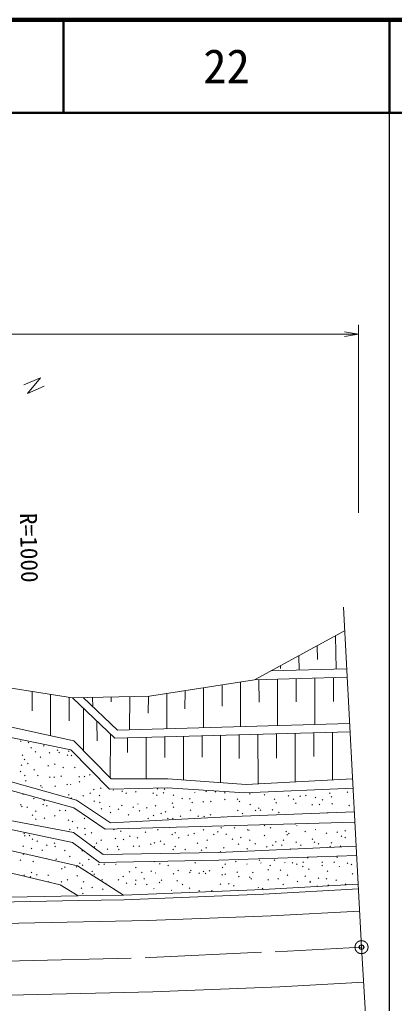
# Model space of a CAD drawing. Units: millimetres, scale not verified. Extents: x 40000 to 680000, y 20000 to 380000.
# Drawn here: x 539299 to 579500, y 274276 to 380000 of the extents above; entities that cross this region are included whole.
import ezdxf
from ezdxf.enums import TextEntityAlignment as Align

# ---------------------------------------------------------------- set-up
doc = ezdxf.new("R2010")
doc.units = ezdxf.units.MM
doc.header["$LTSCALE"] = 1000
doc.header["$PDMODE"] = 32
doc.header["$PDSIZE"] = 500
doc.linetypes.add('CHAIN', pattern=[18.5, 12, -1.5, 3.5, -1.5])
for name, color, linetype, lineweight in [('M-BMK', 2, 'CHAIN', 13), ('M-BMK-OTRS', 5, 'Continuous', 13), ('M-BMK-SRVR', 3, 'Continuous', 13), ('M-STR-HTXT', 7, 'Continuous', 13), ('M-TTL', 2, 'Continuous', 140), ('M-TTL-BAND', 7, 'Continuous', 25), ('M-TTL-LINE', 7, 'Continuous', 50), ('M-WORK', 1, 'Continuous', 13)]:
    doc.layers.add(name, color=color, linetype=linetype, lineweight=lineweight)
doc.layers.add('M-OTRS', color=6, linetype='Continuous')
doc.layers.add('M-TTL-TXT', color=7, linetype='Continuous')
doc.styles.add('ＭＳ ゴシック', font='')
doc.styles.get('ＭＳ ゴシック').set_extended_font_data('MS Gothic')

# ---------------------------------------------------------------- blocks, each defined once
blk = doc.blocks.new('open_arrow')
at = {"color": 0, "linetype": 'Continuous', "lineweight": -2}
blk.add_lwpolyline([(7.5, 1.25), (0, 0), (7.5, -1.25)], dxfattribs=at)

msp = doc.modelspace()

# ---------------------------------------------------------------- linework, layer by layer
at = {"layer": 'M-BMK'}
msp.add_lwpolyline([(475573, 277755), (539274, 278833), (553276, 279192), (566720, 279827), (575981, 280312)], dxfattribs=at)
msp.add_circle((575981, 280312), 700, dxfattribs=at)
at = {"layer": 'M-BMK-OTRS'}
for p, q in [((575981, 280312), (574032, 316846)), ((577452, 256369), (575981, 280312))]:
    msp.add_line(p, q, dxfattribs=at)
at = {"layer": 'M-BMK-SRVR'}
for p, q in [((539743, 340738), (541523, 341508)), ((541523, 341508), (540138, 339812)), ((540138, 339812), (541921, 340595))]:
    msp.add_line(p, q, dxfattribs=at)
at = {"layer": 'M-OTRS'}
msp.add_point((575981, 280312), dxfattribs=at)
at = {"layer": 'M-STR-HTXT'}
for p, q in [((575646, 326996), (575646, 347190)), ((310366, 346190), (575646, 346190))]:
    msp.add_line(p, q, dxfattribs=at)
at = {"layer": 'M-TTL'}
msp.add_line((680000, 380000), (40000, 380000), dxfattribs=at)
at = {"layer": 'M-TTL-BAND'}
msp.add_line((579000, 20000), (579000, 370000), dxfattribs=at)
at = {"layer": 'M-TTL-LINE'}
for p, q in [((543997, 380000), (543997, 370000)), ((579000, 380000), (579000, 370000)), ((40000, 370000), (680000, 370000))]:
    msp.add_line(p, q, dxfattribs=at)
at = {"layer": 'M-WORK'}
for p, q in [((573201, 313777), (573279, 310208)), ((571224, 312700), (571256, 311233)), ((569247, 311622), (569281, 310087)), ((566264, 309996), (574384, 310241)), ((567270, 310545), (567277, 310255)), ((562990, 308801), (562990, 304009)), ((564971, 309050), (564998, 306634)), ((566971, 309107), (566956, 304122)), ((568970, 309163), (568972, 306674)), ((570969, 309220), (570967, 304236)), ((572968, 309276), (572967, 306723)), ((540646, 307785), (540649, 305698)), ((557062, 307877), (557038, 305927)), ((559038, 308185), (559034, 303896)), ((561014, 308493), (561014, 306229)), ((542621, 307473), (542621, 303024)), ((544597, 307161), (544600, 304643)), ((547109, 307150), (547130, 306160)), ((549109, 307192), (549119, 306697)), ((551108, 307235), (551088, 303669)), ((553108, 307277), (553101, 305466)), ((555085, 307568), (555076, 303783)), ((546142, 305976), (546140, 301430)), ((547593, 304600), (547597, 302506)), ((539388, 302404), (539459, 302475)), ((549044, 303223), (549022, 298482)), ((550869, 302823), (550868, 301226)), ((552868, 302877), (552870, 298403)), ((554867, 302932), (554865, 300694)), ((556867, 302986), (556867, 298288)), ((558866, 303041), (558863, 300718)), ((560865, 303095), (560866, 297990)), ((562864, 303150), (562866, 300579)), ((564864, 303204), (564881, 297855)), ((566863, 303259), (566847, 300628)), ((568862, 303313), (568860, 298068)), ((570861, 303368), (570848, 300819)), ((572861, 303422), (572860, 298281)), ((540225, 302274), (540296, 302344)), ((540502, 301696), (540573, 301766)), ((540944, 301284), (541014, 301355)), ((541849, 301913), (541920, 301984)), ((543322, 301448), (543393, 301519)), ((544533, 301356), (544604, 301427)), ((539547, 300923), (539618, 300994)), ((539766, 300438), (539837, 300509)), ((541482, 300704), (541553, 300775)), ((542453, 301151), (542524, 301222)), ((543482, 301190), (543553, 301260)), ((544400, 300927), (544471, 300998)), ((544825, 300873), (544895, 300943)), ((539363, 299142), (539433, 299212)), ((539439, 299846), (539510, 299917)), ((540140, 300029), (540211, 300100)), ((540828, 299323), (540899, 299393)), ((542326, 299770), (542396, 299841)), ((543038, 299950), (543108, 300021)), ((543917, 299604), (543988, 299675)), ((545168, 299591), (545239, 299662)), ((539812, 298742), (539882, 298813)), ((539934, 298171), (540005, 298242)), ((541225, 298713), (541296, 298783)), ((542508, 298552), (542579, 298622)), ((542961, 298566), (543032, 298637)), ((543722, 298653), (543793, 298724)), ((545643, 298587), (545714, 298658)), ((546228, 298624), (546299, 298694)), ((546774, 298807), (546845, 298878)), ((541539, 297601), (541609, 297672)), ((541689, 297456), (541760, 297527)), ((543065, 297591), (543136, 297661)), ((544361, 297757), (544432, 297828)), ((544733, 297762), (544803, 297833)), ((545697, 298044), (545767, 298115)), ((547215, 297232), (547285, 297302)), ((547984, 297356), (548055, 297427)), ((548998, 297304), (549004, 297310)), ((549312, 297149), (549382, 297219)), ((550251, 297060), (550322, 297131)), ((550888, 297339), (550904, 297354)), ((554060, 297283), (554131, 297353)), ((554796, 297261), (554867, 297331)), ((539635, 296712), (539706, 296783)), ((540781, 296269), (540852, 296339)), ((541878, 296037), (541949, 296108)), ((544546, 296657), (544617, 296728)), ((544789, 296297), (544850, 296357)), ((546075, 296556), (546146, 296627)), ((546843, 296829), (546913, 296899)), ((547245, 295978), (547316, 296049)), ((547816, 296589), (547887, 296660)), ((550684, 296836), (550755, 296906)), ((551719, 296961), (551790, 297032)), ((553574, 296831), (553644, 296902)), ((553995, 296612), (554065, 296682)), ((554687, 296862), (554757, 296932)), ((555756, 296626), (555827, 296697)), ((556684, 296239), (556755, 296310)), ((557532, 296210), (557603, 296281)), ((558043, 296919), (558113, 296990)), ((559258, 297003), (559329, 297074)), ((560292, 296969), (560363, 297039)), ((561275, 296864), (561346, 296935)), ((561279, 296145), (561349, 296216)), ((562634, 296170), (562705, 296241)), ((563945, 296740), (564016, 296811)), ((565534, 296655), (565605, 296726)), ((566611, 296198), (566682, 296269)), ((568097, 296526), (568168, 296596)), ((568646, 296182), (568717, 296253)), ((569373, 296515), (569443, 296586)), ((569966, 296571), (570037, 296641)), ((571018, 296356), (571089, 296426)), ((571755, 296130), (571825, 296201)), ((572530, 296835), (572601, 296905)), ((572718, 296421), (572789, 296492)), ((574444, 296944), (574515, 297015)), ((539393, 295561), (539464, 295632)), ((539481, 295404), (539552, 295475)), ((540078, 295319), (540149, 295390)), ((541006, 294899), (541077, 294969)), ((541790, 295623), (541861, 295693)), ((542189, 295459), (542260, 295530)), ((543586, 294981), (543656, 295051)), ((544196, 294959), (544267, 295030)), ((547871, 295839), (547942, 295910)), ((548058, 295131), (548128, 295201)), ((548919, 295403), (548989, 295474)), ((549874, 295104), (549945, 295174)), ((550215, 295515), (550285, 295585)), ((551447, 295328), (551518, 295399)), ((551928, 295665), (551998, 295736)), ((552120, 294927), (552191, 294998)), ((552912, 295249), (552983, 295319)), ((553833, 295459), (553904, 295530)), ((555658, 295765), (555728, 295835)), ((555776, 295323), (555847, 295394)), ((557594, 295015), (557665, 295086)), ((557785, 295820), (557856, 295891)), ((558941, 295892), (559011, 295962)), ((559778, 295926), (559849, 295996)), ((562664, 294950), (562735, 295021)), ((562860, 295936), (562931, 296007)), ((563991, 295627), (564062, 295698)), ((564565, 294958), (564635, 295029)), ((564922, 295220), (564992, 295290)), ((565117, 295006), (565188, 295076)), ((566403, 295052), (566474, 295123)), ((566803, 295778), (566873, 295848)), ((568891, 295752), (568962, 295823)), ((570662, 295582), (570732, 295653)), ((571431, 295600), (571501, 295671)), ((572786, 295675), (572857, 295746)), ((574610, 295487), (574681, 295558)), ((540653, 294449), (540723, 294520)), ((540978, 294026), (541049, 294097)), ((541933, 294126), (542004, 294197)), ((543019, 294385), (543090, 294456)), ((544485, 293918), (544556, 293989)), ((546226, 294122), (546296, 294193)), ((548485, 294055), (548502, 294071)), ((549024, 294743), (549095, 294814)), ((550954, 294505), (551025, 294576)), ((553033, 294123), (553104, 294194)), ((553619, 294432), (553689, 294502)), ((554440, 294648), (554510, 294719)), ((554922, 294810), (554992, 294881)), ((555147, 294110), (555218, 294181)), ((555708, 294104), (555779, 294175)), ((556506, 294355), (556577, 294426)), ((558425, 294352), (558496, 294423)), ((559046, 294331), (559116, 294402)), ((559743, 294502), (559814, 294573)), ((561108, 294291), (561130, 294314)), ((563177, 294654), (563248, 294725)), ((567073, 294767), (567143, 294838)), ((572273, 294733), (572326, 294786)), ((540661, 293460), (540672, 293470)), ((544641, 292934), (544712, 293005)), ((544919, 293790), (544990, 293861)), ((545477, 293107), (545547, 293177)), ((546252, 293046), (546323, 293117)), ((549371, 292918), (549442, 292989)), ((554084, 292872), (554155, 292942)), ((555376, 293173), (555395, 293192)), ((558992, 292895), (559063, 292966)), ((560896, 293112), (560966, 293183)), ((562306, 293112), (562377, 293183)), ((563742, 292873), (563812, 292943)), ((563902, 292835), (563973, 292905)), ((565533, 293337), (565604, 293408)), ((566182, 293089), (566253, 293159)), ((568879, 293533), (568906, 293560)), ((569017, 293336), (569088, 293407)), ((571012, 292906), (571083, 292977)), ((574191, 292798), (574262, 292868)), ((539738, 292488), (539808, 292558)), ((539797, 292229), (539868, 292300)), ((540311, 292293), (540381, 292364)), ((540651, 291868), (540722, 291939)), ((546302, 292403), (546373, 292474)), ((546967, 292556), (547038, 292627)), ((547996, 291761), (548066, 291832)), ((549528, 291944), (549598, 292015)), ((550128, 292731), (550199, 292801)), ((550399, 291851), (550470, 291922)), ((551083, 292213), (551154, 292284)), ((551901, 292043), (551972, 292113)), ((552769, 292626), (552839, 292697)), ((555620, 292392), (555691, 292463)), ((555962, 292553), (556032, 292624)), ((556348, 292040), (556419, 292110)), ((557331, 292309), (557402, 292379)), ((558000, 292498), (558071, 292569)), ((559376, 291765), (559447, 291836)), ((560110, 292383), (560181, 292453)), ((560509, 292662), (560580, 292733)), ((561413, 292405), (561484, 292476)), ((562093, 291882), (562164, 291953)), ((562995, 292069), (563066, 292139)), ((563974, 291783), (564044, 291853)), ((565538, 292274), (565608, 292344)), ((567580, 291791), (567650, 291862)), ((567861, 292721), (567932, 292792)), ((567972, 292340), (568043, 292411)), ((568155, 292511), (568226, 292582)), ((569885, 292706), (569955, 292777)), ((570671, 291899), (570742, 291970)), ((572188, 292532), (572259, 292603)), ((573347, 292624), (573418, 292695)), ((573806, 292206), (573877, 292276)), ((574208, 292051), (574279, 292121)), ((539650, 291144), (539721, 291215)), ((540545, 290879), (540616, 290949)), ((541123, 291680), (541194, 291751)), ((541680, 290715), (541750, 290785)), ((542162, 291231), (542232, 291302)), ((543007, 291462), (543077, 291532)), ((543085, 291091), (543156, 291161)), ((544122, 290678), (544192, 290748)), ((547281, 291054), (547352, 291125)), ((547505, 291470), (547575, 291541)), ((548691, 290822), (548762, 290893)), ((549742, 291088), (549813, 291159)), ((549907, 290785), (549977, 290856)), ((551484, 291127), (551555, 291198)), ((552088, 291133), (552158, 291204)), ((553328, 291358), (553399, 291429)), ((553718, 291478), (553788, 291549)), ((554384, 291672), (554455, 291742)), ((554763, 291354), (554833, 291424)), ((555726, 290764), (555797, 290834)), ((555951, 291091), (556022, 291162)), ((557011, 290759), (557082, 290830)), ((558352, 291469), (558423, 291539)), ((558776, 290690), (558847, 290761)), ((559268, 290946), (559339, 291017)), ((560639, 290501), (575402, 291166)), ((561178, 290956), (561249, 291027)), ((562755, 291352), (562826, 291423)), ((563678, 290851), (563749, 290922)), ((564537, 291370), (564608, 291441)), ((565779, 291045), (565850, 291115)), ((566432, 291250), (566502, 291320)), ((566762, 291584), (566833, 291655)), ((567381, 291224), (567451, 291295)), ((568321, 290847), (568360, 290886)), ((568946, 291549), (569016, 291620)), ((569438, 291230), (569509, 291301)), ((570887, 291576), (570958, 291647)), ((571317, 291371), (571388, 291442)), ((572588, 291087), (572659, 291157)), ((572740, 291478), (572811, 291549)), ((573679, 291139), (573750, 291209)), ((539339, 289643), (539410, 289713)), ((539671, 290265), (539741, 290336)), ((541229, 290034), (541266, 290072)), ((542216, 289810), (542231, 289825)), ((543184, 289751), (543255, 289822)), ((544642, 290025), (544713, 290096)), ((545984, 290633), (546054, 290704)), ((546668, 289686), (546738, 289756)), ((560811, 290526), (560882, 290596)), ((564990, 289612), (565061, 289683)), ((570199, 289864), (570270, 289935)), ((573323, 289939), (573393, 290009)), ((540701, 289497), (540771, 289567)), ((543770, 288681), (543841, 288752)), ((544091, 288887), (544162, 288958)), ((545347, 288924), (545417, 288995)), ((545734, 289289), (545804, 289360)), ((546006, 289081), (546077, 289152)), ((547773, 289179), (547844, 289249)), ((548342, 289187), (548413, 289258)), ((548865, 289429), (548874, 289438)), ((549567, 289180), (549637, 289251)), ((551743, 288842), (551813, 288912)), ((553704, 289493), (553744, 289533)), ((554306, 289242), (554377, 289312)), ((555209, 289066), (555280, 289137)), ((558081, 289346), (558152, 289417)), ((561036, 288829), (561107, 288900)), ((561325, 289204), (561395, 289275)), ((562472, 289499), (562543, 289570)), ((563657, 289181), (563728, 289252)), ((565155, 289324), (565225, 289394)), ((565935, 288604), (566005, 288674)), ((566141, 289060), (566212, 289131)), ((566601, 289611), (566672, 289682)), ((567252, 288567), (567323, 288637)), ((567730, 289359), (567801, 289430)), ((568536, 289334), (568607, 289405)), ((569003, 289204), (569074, 289275)), ((569659, 288941), (569730, 289012)), ((569701, 289420), (569772, 289491)), ((570306, 288678), (570377, 288748)), ((571706, 289397), (571777, 289468)), ((571720, 289057), (571791, 289128)), ((572998, 289398), (573069, 289468)), ((573566, 288932), (573637, 289002)), ((574451, 289312), (574522, 289382)), ((574881, 289171), (574952, 289242)), ((539738, 288009), (539809, 288079)), ((540408, 287830), (540479, 287901)), ((540512, 288316), (540583, 288387)), ((541087, 288065), (541157, 288136)), ((541097, 287622), (541114, 287639)), ((542313, 288027), (542383, 288098)), ((544396, 287498), (544467, 287569)), ((545433, 287936), (545504, 288007)), ((547036, 288419), (547107, 288490)), ((547269, 288114), (547340, 288185)), ((547342, 287876), (547344, 287878)), ((548124, 287502), (548195, 287573)), ((549866, 287498), (549937, 287568)), ((550354, 287874), (550425, 287944)), ((551031, 288382), (551102, 288453)), ((552370, 288293), (552441, 288364)), ((552613, 287619), (552684, 287689)), ((553356, 288452), (553427, 288522)), ((553837, 288249), (553907, 288319)), ((555776, 288142), (555846, 288213)), ((556277, 288519), (556347, 288590)), ((557512, 288287), (557582, 288358)), ((557637, 288527), (557708, 288597)), ((558538, 288223), (558609, 288293)), ((558993, 288420), (559064, 288491)), ((559216, 288205), (559287, 288275)), ((559620, 288494), (559691, 288564)), ((560998, 288050), (561068, 288121)), ((561312, 288110), (561383, 288181)), ((562607, 288331), (562677, 288402)), ((562791, 287857), (562862, 287928)), ((563973, 287784), (564044, 287855)), ((564091, 287609), (564161, 287680)), ((564287, 288318), (564358, 288389)), ((565939, 287506), (566009, 287577)), ((566996, 287614), (567067, 287685)), ((567987, 288008), (568058, 288078)), ((569911, 287924), (569982, 287995)), ((571338, 287707), (571409, 287777)), ((572187, 287617), (572257, 287687)), ((572281, 288455), (572352, 288526)), ((574968, 288173), (575038, 288244)), ((542364, 287322), (542426, 287385)), ((543733, 287286), (543804, 287356)), ((544274, 286634), (544280, 286639)), ((545913, 286627), (545984, 286697)), ((546094, 287284), (546164, 287354)), ((547047, 286674), (547118, 286745)), ((548190, 286511), (548261, 286581)), ((548508, 287133), (548556, 287181)), ((550734, 287142), (550805, 287213)), ((551693, 287036), (551764, 287107)), ((551744, 287492), (551815, 287563)), ((552902, 287030), (552973, 287100)), ((553668, 286565), (553739, 286636)), ((554271, 287243), (554341, 287313)), ((554464, 287486), (554535, 287557)), ((556164, 287403), (556235, 287474)), ((556720, 287018), (556791, 287089)), ((557502, 286607), (557572, 286678)), ((560804, 287056), (560875, 287127)), ((561691, 287092), (561762, 287162)), ((562254, 286862), (562324, 286933)), ((564873, 286687), (564944, 286758)), ((565332, 286590), (565403, 286660)), ((565455, 286001), (575646, 286581)), ((567527, 287012), (567598, 287083)), ((569062, 287328), (569133, 287399)), ((570434, 287318), (570505, 287389)), ((570443, 287261), (570514, 287331)), ((571170, 286836), (571241, 286907)), ((572373, 286926), (572444, 286997)), ((573240, 287468), (573311, 287539)), ((574243, 287039), (574314, 287109)), ((546056, 286062), (546127, 286133)), ((549497, 286496), (549499, 286498)), ((550462, 285390), (565455, 286001)), ((555568, 286386), (555639, 286456)), ((558536, 286328), (558607, 286398)), ((559875, 286320), (559946, 286391)), ((514620, 284716), (545598, 285329)), ((550462, 285390), (545598, 285329))]:
    msp.add_line(p, q, dxfattribs=at)
for points in [[(574167, 314304), (564505, 309037), (574433, 309318)], [(544953, 307105), (534520, 308752), (526064, 306320), (537757, 304094), (545119, 302475), (549113, 298389), (555214, 298412), (563589, 297786), (575016, 298396)], [(564505, 309037), (553232, 307279), (544953, 307105), (549505, 302786), (574745, 303474)], [(574699, 304343), (549793, 303632), (546109, 307129)], [(575069, 297405), (563460, 296884), (555178, 297455), (548920, 297308), (544777, 301514), (537486, 303023), (525609, 305428), (522971, 302410), (545404, 296125), (549048, 293677), (562226, 294348), (575206, 294846)], [(575265, 293734), (548463, 293003), (545094, 295293), (522314, 301593), (518633, 297642), (545072, 292623), (548241, 290256), (560639, 290501)], [(575456, 290160), (560686, 289667), (547877, 289419), (544969, 291572), (526108, 295534), (518074, 297052), (515688, 293970), (526755, 292884), (538130, 290740), (545492, 289065), (550449, 285890), (565430, 286500), (575620, 287080)], [(465179, 292733), (464603, 284216), (489404, 284719), (514610, 285216), (545590, 285829)], [(550449, 285890), (545590, 285829), (543645, 287019), (537510, 288473), (524249, 291246), (515581, 291945), (505182, 291853), (484936, 291375), (465179, 292733)], [(575775, 284180), (566289, 283689), (553037, 283192), (539197, 282901), (475346, 281669), (445668, 281013)], [(499968, 274377), (539716, 275205), (553588, 275516), (567212, 276054), (576213, 276539)]]:
    msp.add_lwpolyline(points, dxfattribs=at)

# ---------------------------------------------------------------- block references
at = {"layer": 'M-STR-HTXT', "xscale": 200, "yscale": 200, "rotation": 180}
msp.add_blockref('open_arrow', (575646, 346190), dxfattribs=at)

# ---------------------------------------------------------------- texts
at = {"layer": 'M-STR-HTXT', "style": 'ＭＳ ゴシック'}
msp.add_text('R=1000', height=1833, rotation=271.09, dxfattribs=at).set_placement((538842, 323210), align=Align.BOTTOM_CENTER)
at = {"layer": 'M-TTL-TXT', "style": 'ＭＳ ゴシック'}
msp.add_text('22', height=3666, dxfattribs=at).set_placement((561497, 375000), align=Align.MIDDLE_CENTER)

doc.saveas('drawing.dxf')
